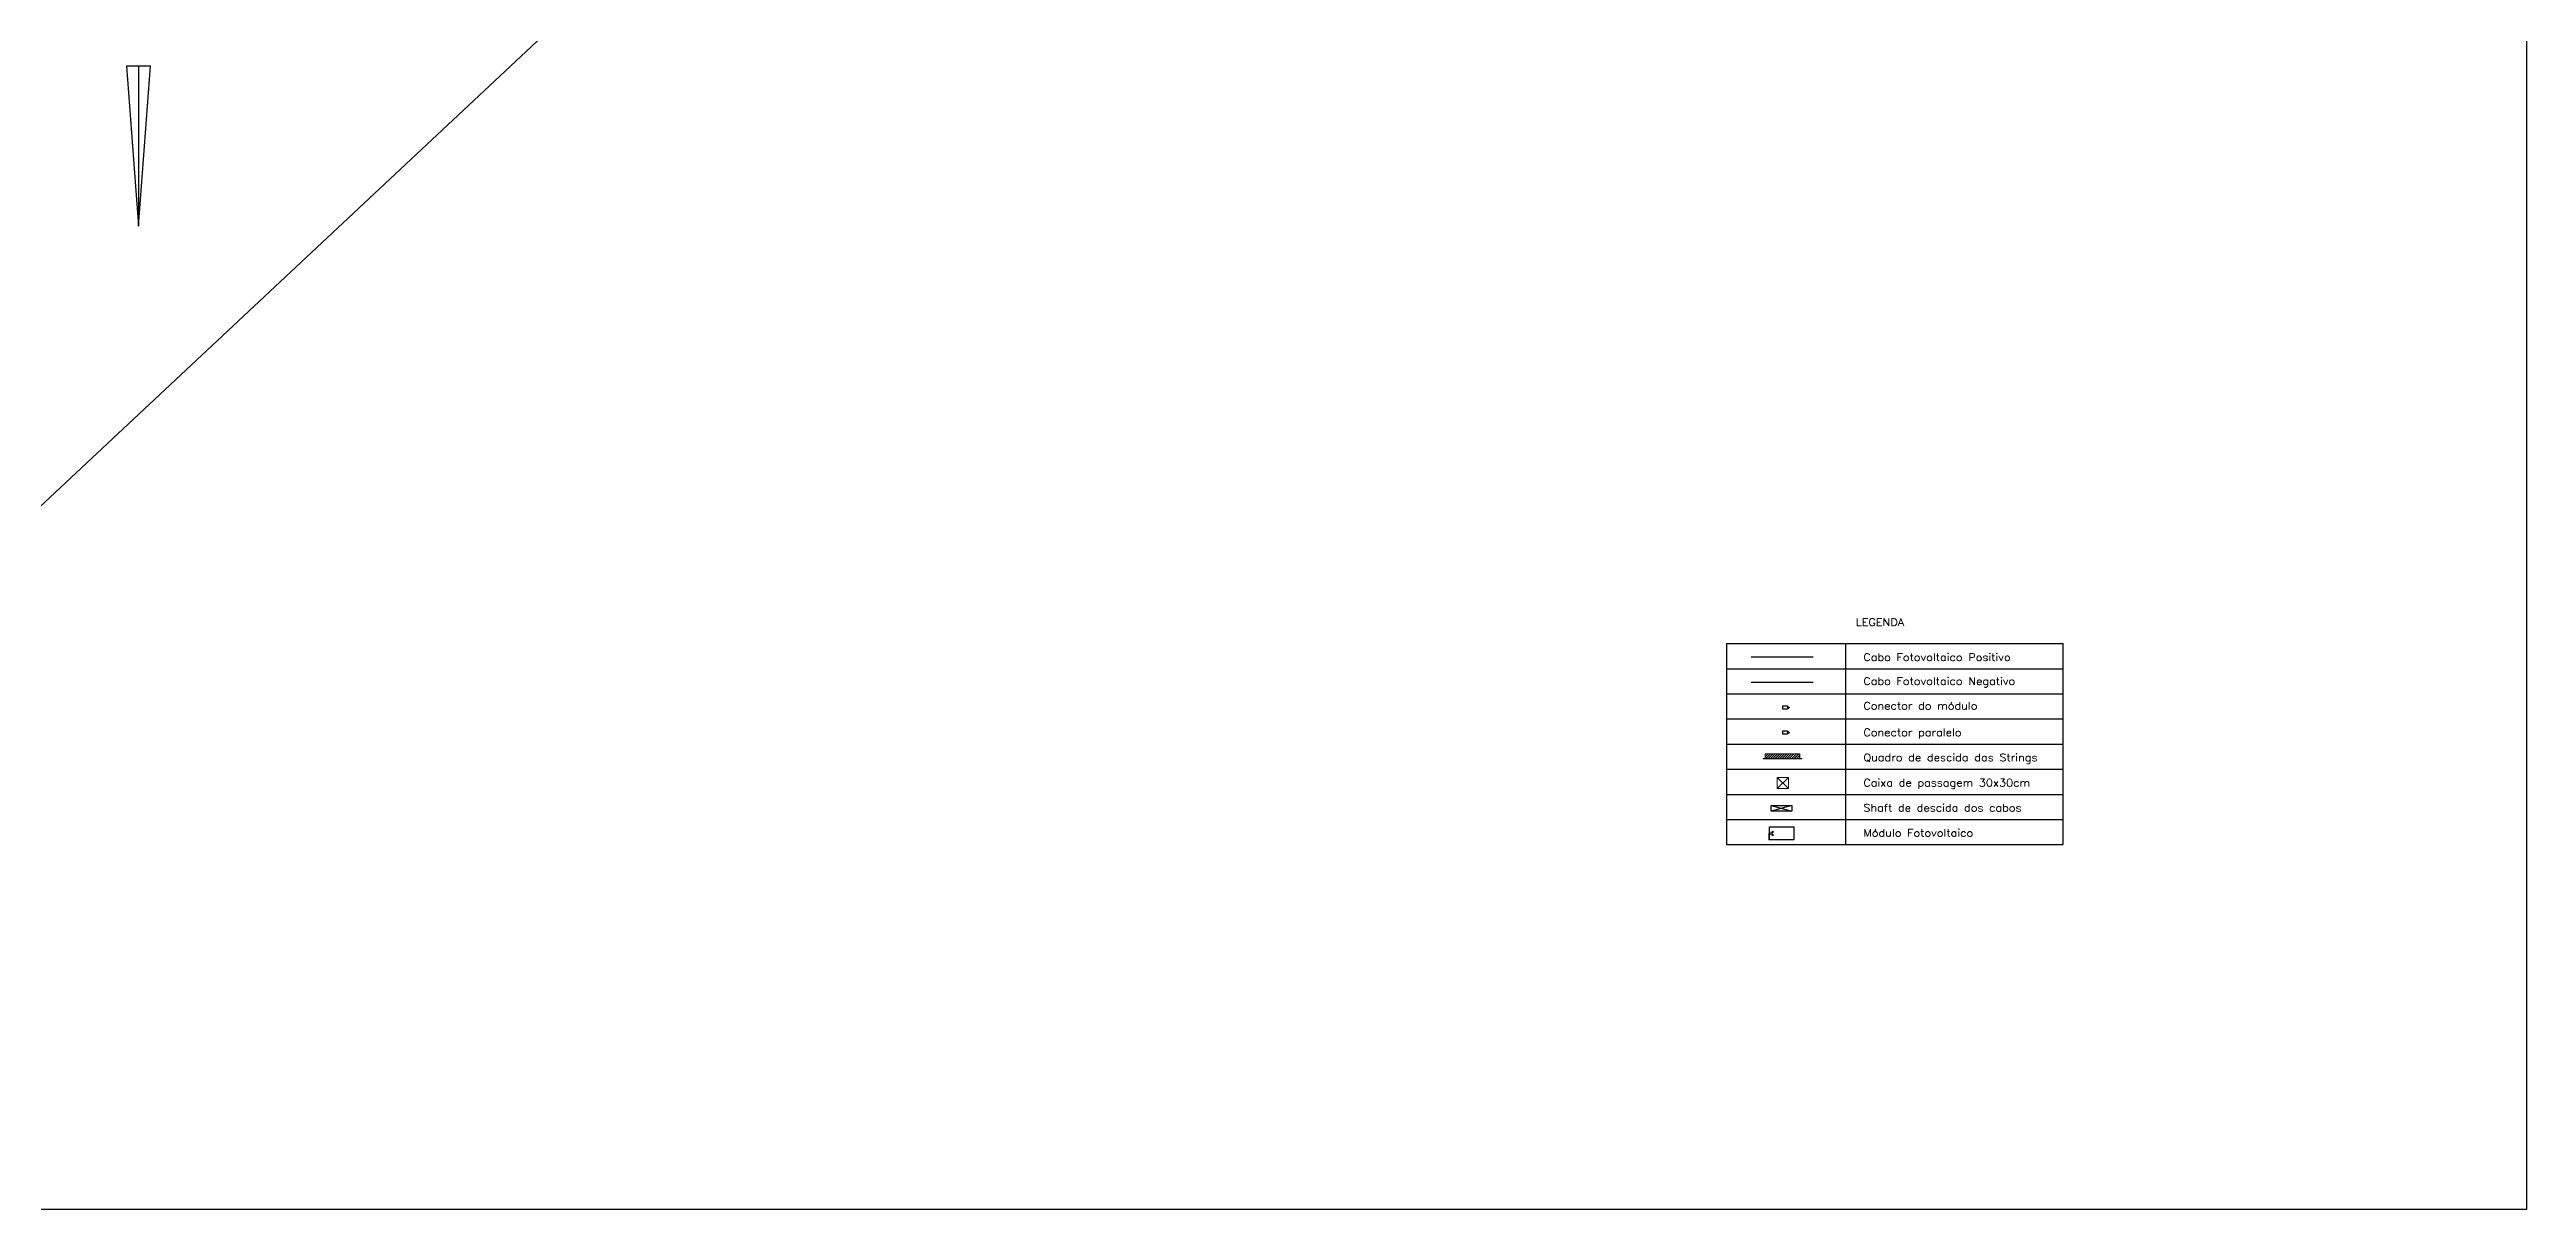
# Model space of a CAD drawing. Header units: metres. Extents: x 1796 to 2240, y -1398 to -999.
# Drawn here: x 2054.8 to 2240.4, y -1397.9 to -1311 of the extents above; entities that cross this region are included whole.
import ezdxf

# ---------------------------------------------------------------- set-up
doc = ezdxf.new("R2010")
doc.units = ezdxf.units.M
doc.header["$MEASUREMENT"] = 0
doc.linetypes.add('BSB2F2-ARQ-PLAN-CORE-13-15P-ZA$1${ Batten }', pattern=[0])
doc.layers.get('0').update_dxf_attribs({"linetype": 'CONTINUOUS'})
for name, color, linetype in [('ARQUITETURA', 253, 'CONTINUOUS'), ('CABO_MODULO_FV', 7, 'CONTINUOUS'), ('CONECTOR_MODULO_FV', 3, 'CONTINUOUS'), ('COPEX', 4, 'BSB2F2-ARQ-PLAN-CORE-13-15P-ZA$1${ Batten }'), ('MÓDULOS FV', 7, 'CONTINUOUS'), ('SHAFT', 6, 'CONTINUOUS'), ('TEXTO', 1, 'CONTINUOUS')]:
    doc.layers.add(name, color=color, linetype=linetype)
for name, color, linetype, lineweight in [('Condulete', 3, 'CONTINUOUS', 9), ('MODULOS_PV', 2, 'CONTINUOUS', 9), ('String Box', 3, 'CONTINUOUS', 9)]:
    doc.layers.add(name, color=color, linetype=linetype, lineweight=lineweight)
doc.styles.add('S20', font='SIMPLEX.shx', dxfattribs={"width": 1.1, "height": 0.2})

# ---------------------------------------------------------------- blocks, each defined once
blk = doc.blocks.new('modulo')
at = {"layer": 'MODULOS_PV', "color": 8}
for p, q in [((-0.75, 2.01), (-0.75, 2.06)), ((-1.38, 1.34), (-1.43, 1.34)), ((-0.05, 0.1), (-0.05, 0.05)), ((0.58, 0.77), (0.63, 0.77))]:
    blk.add_line(p, q, dxfattribs=at)
for points in [[(-1.43, 1.34), (-0.75, 2.06), (0.63, 0.77), (-0.05, 0.05)], [(-1.38, 1.34), (-0.75, 2.01), (0.58, 0.77), (-0.05, 0.1)]]:
    blk.add_lwpolyline(points, close=True, dxfattribs=at)
for points in [[(-0.96, 1.5), (-0.93, 1.48), (-0.92, 1.49), (-0.94, 1.51)], [(-0.88, 1.58), (-0.86, 1.56), (-0.87, 1.55), (-0.89, 1.57)]]:
    blk.add_lwpolyline(points, dxfattribs=at)
at = {"layer": 'MODULOS_PV', "color": 1}
blk.add_circle((-0.96, 1.4), 0.0332, dxfattribs=at)
at = {"layer": 'MODULOS_PV', "color": 8}
blk.add_circle((-0.79, 1.59), 0.0332, dxfattribs=at)
blk.add_open_spline([(-0.99, 1.47), (-1.01, 1.49), (-1.03, 1.51), (-1.05, 1.53), (-1.05, 1.53), (-1.05, 1.53), (-1.05, 1.54), (-1.05, 1.54), (-1.05, 1.54), (-1.01, 1.58), (-0.97, 1.63), (-0.92, 1.67), (-0.92, 1.67), (-0.92, 1.67), (-0.92, 1.67), (-0.92, 1.67), (-0.92, 1.67), (-0.9, 1.65), (-0.88, 1.63), (-0.86, 1.61), (-0.85, 1.61), (-0.85, 1.61), (-0.85, 1.61), (-0.85, 1.61), (-0.86, 1.61), (-0.9, 1.56), (-0.94, 1.52), (-0.98, 1.47), (-0.98, 1.47), (-0.98, 1.47), (-0.98, 1.47), (-0.98, 1.47), (-0.99, 1.47)], degree=3, knots=[0, 0, 0, 0, 1, 1, 1, 1.002534, 1.003925, 1.008052, 1.008052, 1.008052, 2.008052, 2.008052, 2.008052, 2.012179, 2.01357, 2.016104, 2.016104, 2.016104, 3.016104, 3.016104, 3.016104, 3.018638, 3.02003, 3.024156, 3.024156, 3.024156, 4.024156, 4.024156, 4.024156, 4.028283, 4.029675, 4.032208, 4.032208, 4.032208, 4.032208], dxfattribs=at)
at = {"layer": 'MODULOS_PV', "color": 1, "insert": (-1, 1.41), "char_height": 0.0572, "width": 0.1075, "attachment_point": 1, "rotation": 46.8722}
blk.add_mtext('+', dxfattribs=at)
at = {"layer": 'MODULOS_PV', "color": 8, "insert": (-0.83, 1.6), "char_height": 0.0572, "width": 0.1075, "attachment_point": 1, "rotation": 46.8722}
blk.add_mtext('-', dxfattribs=at)
blk = doc.blocks.new('CAIXA DE PASSAGEM 30x30')
at = {"layer": 'Condulete'}
for p, q in [((1935.032, -1138.366), (1935.032, -1138.066)), ((1935.032, -1138.066), (1935.332, -1138.066)), ((1935.332, -1138.066), (1935.032, -1138.366)), ((1935.032, -1138.066), (1935.332, -1138.366)), ((1935.332, -1138.366), (1935.032, -1138.366)), ((1935.332, -1138.066), (1935.332, -1138.366))]:
    blk.add_line(p, q, dxfattribs=at)
blk = doc.blocks.new('CONECTOR_PLACA')
at = {"layer": 'CONECTOR_MODULO_FV'}
blk.add_hatch(color=256, dxfattribs=at).paths.add_polyline_path([(-0.0006, -0.018), (0.0006, -0.018), (0.0006, -0.0243), (0, -0.0243), (-0.0006, -0.0243)])
for p, q in [((0, 0), (-0.006, 0)), ((-0.006, 0), (-0.006, -0.018)), ((0.006, 0), (0, 0)), ((0.006, -0.018), (0.006, 0)), ((-0.006, -0.018), (0.006, -0.018)), ((-0.0006, -0.018), (-0.0006, -0.0243)), ((0.0006, -0.018), (0.0006, -0.0243))]:
    blk.add_line(p, q, dxfattribs=at)
for points in [[(-0.0024, -0.018), (-0.0024, -0.0216), (-0.0014, -0.0227), (-0.0014, -0.0243), (0, -0.0243)], [(0.0024, -0.018), (0.0024, -0.0216), (0.0014, -0.0227), (0.0014, -0.0243), (0, -0.0243)]]:
    blk.add_lwpolyline(points, dxfattribs=at)
blk = doc.blocks.new('CONECTOR ORION')
at = {"layer": 'CONECTOR_MODULO_FV', "true_color": 0xf8d731}
blk.add_hatch(color=40, dxfattribs=at).paths.add_polyline_path([(-537.8218, -669.5363), (-537.8218, -669.5376), (-537.8155, -669.5376), (-537.8155, -669.5369), (-537.8155, -669.5363)])
at = {"layer": 'CONECTOR_MODULO_FV', "color": 40, "true_color": 0xf8d731}
for p, q in [((-537.8399, -669.5369), (-537.8399, -669.5309)), ((-537.8399, -669.5309), (-537.8218, -669.5309)), ((-537.8399, -669.5429), (-537.8399, -669.5369)), ((-537.8218, -669.5429), (-537.8399, -669.5429)), ((-537.8218, -669.5309), (-537.8218, -669.5429)), ((-537.8218, -669.5363), (-537.8155, -669.5363)), ((-537.8218, -669.5376), (-537.8155, -669.5376))]:
    blk.add_line(p, q, dxfattribs=at)
for points in [[(-537.8218, -669.5345), (-537.8182, -669.5345), (-537.8172, -669.5356), (-537.8155, -669.5356), (-537.8155, -669.5369)], [(-537.8218, -669.5394), (-537.8182, -669.5394), (-537.8172, -669.5383), (-537.8155, -669.5383), (-537.8155, -669.5369)]]:
    blk.add_lwpolyline(points, dxfattribs=at)

msp = doc.modelspace()

# ---------------------------------------------------------------- hatches: boundary and pattern name
at = {"layer": 'String Box'}
h = msp.add_hatch(dxfattribs=at)
h.set_pattern_fill('ANSI31', color=256, angle=180)
h.set_pattern_definition([(225, (1624.93431, -2030.93644), (0.088388348, -0.088388348), [])])
h.paths.add_polyline_path([(2183.33, -1363.78), (2183.33, -1364.13), (2185.92, -1364.13), (2185.92, -1363.78)])

# ---------------------------------------------------------------- linework, layer by layer
for p, q in [((2180.45, -1355.52), (2180.45, -1364.93)), ((2180.45, -1355.52), (2205.65, -1355.52)), ((2189.36, -1355.52), (2189.36, -1364.93)), ((2205.65, -1364.93), (2205.65, -1355.52)), ((2180.45, -1357.4), (2205.65, -1357.4)), ((2180.45, -1359.28), (2205.65, -1359.28)), ((2180.45, -1361.16), (2205.65, -1361.16)), ((2180.45, -1363.04), (2205.65, -1363.04)), ((2180.45, -1364.93), (2180.45, -1370.57)), ((2180.45, -1364.93), (2205.65, -1364.93)), ((2189.36, -1364.93), (2189.36, -1370.57)), ((2205.65, -1370.57), (2205.65, -1364.93)), ((2180.45, -1366.81), (2205.65, -1366.81)), ((2180.45, -1368.69), (2205.65, -1368.69)), ((2180.45, -1368.69), (2205.65, -1368.69)), ((2180.45, -1370.57), (2205.65, -1370.57))]:
    msp.add_line(p, q)
at = {"layer": 'ARQUITETURA'}
for p, q in [((2168.97, -1237.68), (2020.74, -1376.52)), ((2062.4, -1312.26), (2060.6, -1312.26)), ((2060.6, -1312.26), (2061.5, -1324.26)), ((2061.5, -1312.26), (2061.5, -1324.26)), ((2061.5, -1324.26), (2062.4, -1312.26))]:
    msp.add_line(p, q, dxfattribs=at)
at = {"layer": 'CABO_MODULO_FV', "color": 1}
msp.add_line((2182.29, -1356.52), (2186.92, -1356.52), dxfattribs=at)
at = {"layer": 'CABO_MODULO_FV'}
msp.add_line((2182.29, -1358.41), (2186.92, -1358.41), dxfattribs=at)
at = {"layer": 'SHAFT'}
for p, q in [((2183.79, -1367.65), (2185.34, -1368.07)), ((2185.34, -1367.65), (2183.79, -1368.07))]:
    msp.add_line(p, q, dxfattribs=at)
msp.add_lwpolyline([(2183.79, -1367.65), (2185.34, -1367.65), (2185.34, -1368.07), (2183.79, -1368.07)], close=True, dxfattribs=at)
at = {"layer": 'String Box'}
for points in [[(2186.07, -1364.16), (2183.18, -1364.16), (2183.18, -1364.13), (2186.07, -1364.13)], [(2185.92, -1364.13), (2183.33, -1364.13), (2183.33, -1363.78), (2185.92, -1363.78)]]:
    msp.add_lwpolyline(points, close=True, dxfattribs=at)
at = {"layer": 'TEXTO'}
msp.add_lwpolyline([(1796.3, -999.29), (2240.36, -999.29), (2240.36, -1397.9), (1796.3, -1397.9)], close=True, dxfattribs=at)

# ---------------------------------------------------------------- block references
at = {"layer": 'CONECTOR_MODULO_FV', "xscale": -20, "yscale": 20, "zscale": 20, "rotation": 90}
msp.add_blockref('CONECTOR_PLACA', (2184.65, -1360.3), dxfattribs=at)
at = {"layer": 'CONECTOR_MODULO_FV', "xscale": 20, "yscale": 20, "zscale": 20}
msp.add_blockref('CONECTOR ORION', (12941.45, 12028.56), dxfattribs=at)
at = {"layer": 'COPEX', "xscale": 2.803083090406169, "yscale": 2.803083090406169, "zscale": 2.803083090406169}
msp.add_blockref('CAIXA DE PASSAGEM 30x30', (-3239.81, 1824.55), dxfattribs=at)
at = {"layer": 'MÓDULOS FV', "rotation": 43.12783086693536}
msp.add_blockref('modulo', (2185.58, -1370.23), dxfattribs=at)

# ---------------------------------------------------------------- texts
at = {"style": 'S20', "width": 1.1}
for s, height, p in [('LEGENDA', 0.561, (2190.12, -1354.2)), ('Cabo Fotovoltaico Positivo', 0.5613, (2190.69, -1356.82)), ('Cabo Fotovoltaico Negativo', 0.5613, (2190.69, -1358.61)), ('Conector do módulo', 0.5613, (2190.69, -1360.46)), ('Conector paralelo ', 0.5613, (2190.69, -1362.45)), ('Quadro de descida das Strings', 0.5613, (2190.69, -1364.33)), ('Caixa de passagem 30x30cm', 0.5613, (2190.69, -1366.22)), ('Shaft de descida dos cabos', 0.5613, (2190.69, -1368.1)), ('Módulo Fotovoltaico', 0.5613, (2190.69, -1369.98))]:
    msp.add_text(s, height=height, dxfattribs=at).set_placement(p)

doc.saveas('drawing.dxf')
